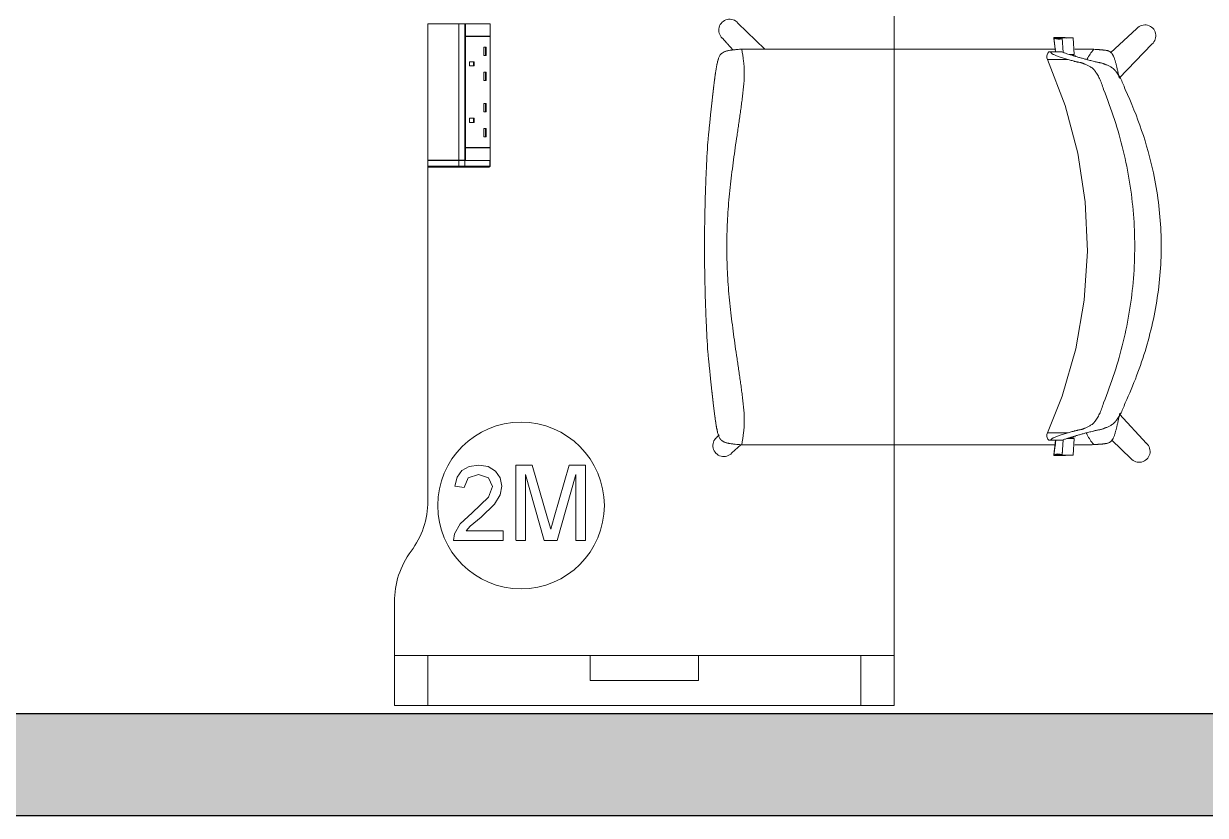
# Model space of a CAD drawing. Header units: millimetres. Extents: x 79795 to 317870, y -36033 to 97293.
# Drawn here: x 182055 to 183473, y 19405 to 20355 of the extents above; entities that cross this region are included whole.
import ezdxf

# ---------------------------------------------------------------- set-up
doc = ezdxf.new("R2010")
doc.units = ezdxf.units.MM
doc.header["$MEASUREMENT"] = 0
for name, color, linetype, lineweight in [('CSM-STL-XX-ZZ-M3-A-XXXX-00001_detached _19_04_21__rvt-1-Level 4$0$A-WALL', 7, 'CONTINUOUS', 9), ('CSM-STL-XX-ZZ-M3-A-XXXX-00001_detached _19_04_21__rvt-1-Level 4$0$A-WALL-PATT', 7, 'CONTINUOUS', 9), ('I-FURN', 8, 'CONTINUOUS', 9)]:
    doc.layers.add(name, color=color, linetype=linetype, lineweight=lineweight)

msp = doc.modelspace()

# ---------------------------------------------------------------- hatches: boundary and pattern name
at = {"layer": 'CSM-STL-XX-ZZ-M3-A-XXXX-00001_detached _19_04_21__rvt-1-Level 4$0$A-WALL-PATT'}
msp.add_hatch(color=256, dxfattribs=at).paths.add_polyline_path([(185698.8, 19405.3), (185698.8, 19527.3), (180650.8, 19527.3), (180650.8, 19405.3), (185496.1, 19405.3)], flags=0)

# ---------------------------------------------------------------- linework, layer by layer
at = {"layer": 'CSM-STL-XX-ZZ-M3-A-XXXX-00001_detached _19_04_21__rvt-1-Level 4$0$A-WALL', "lineweight": 30}
for p, q in [((185698.8, 19527.3), (180650.8, 19527.3)), ((180650.8, 19405.3), (185698.8, 19405.3))]:
    msp.add_line(p, q, dxfattribs=at)
at = {"layer": 'I-FURN'}
for p, q in [((183099.9, 19537.3), (183099.9, 20637.3)), ((183099.9, 20637.3), (183099.9, 19537.3)), ((182539.9, 20355.2), (182539.9, 20191.3)), ((182539.9, 20191.3), (182539.9, 20355.2)), ((182577.4, 20355.2), (182539.9, 20355.2)), ((182577.4, 20191.3), (182577.4, 20355.2)), ((182584.3, 20355.2), (182577.4, 20355.2)), ((182585.1, 20355.2), (182582.7, 20355.2)), ((182584.3, 20191.3), (182584.3, 20355.2)), ((182584.3, 20355.2), (182584.9, 20355.2)), ((182584.9, 20355.2), (182584.9, 20340.2)), ((182585.1, 20340.2), (182585.1, 20355.2)), ((182585.1, 20355.2), (182615, 20355.2)), ((182614.8, 20191.3), (182614.8, 20355.2)), ((182615, 20355.2), (182615, 20340.2)), ((182944.6, 20324.7), (182912.3, 20356)), ((183391.2, 20349.4), (183359.7, 20320.4)), ((182584.9, 20339.7), (182584.9, 20206.7)), ((182615, 20340.2), (182585.1, 20340.2)), ((182585.1, 20206.7), (182585.1, 20339.7)), ((182615, 20339.7), (182585.1, 20339.7)), ((182614.6, 20340.2), (182614.6, 20339.7)), ((182615, 20339.7), (182615, 20206.7)), ((182893.6, 20337.8), (182898.9, 20332)), ((182899.5, 20331.3), (182906.6, 20323.6)), ((183291.7, 20338.5), (183293.7, 20321.3)), ((183305, 20338.5), (183291.7, 20338.5)), ((183291.7, 20337.5), (183293.6, 20321.3)), ((183302.6, 20320.8), (183301.4, 20338.1)), ((183301.4, 20338.1), (183314.7, 20338.1)), ((183314.7, 20338.1), (183316.1, 20318.2)), ((182609.9, 20327.1), (182607.1, 20327.1)), ((182607.1, 20317.1), (182607.1, 20327.1)), ((182609.9, 20317.1), (182607.1, 20317.1)), ((182609.2, 20317.1), (182609.2, 20327.1)), ((182609.9, 20317.1), (182609.9, 20327.1)), ((182916.3, 20324.7), (182916.9, 20324.7)), ((183283.6, 20318), (183283.3, 20316.5)), ((183284.3, 20319.7), (183283.6, 20318)), ((183285.4, 20321.3), (183284.3, 20319.7)), ((183287.5, 20321.3), (183301.1, 20321.3)), ((183316.1, 20318.2), (183310.2, 20318.2)), ((183316.1, 20317.3), (183313.1, 20317.3)), ((183370, 20290), (183409.4, 20330.7)), ((182595.6, 20309.6), (182589.9, 20309.6)), ((182589.9, 20304.6), (182589.9, 20309.6)), ((182595.6, 20304.6), (182589.9, 20304.6)), ((182594.9, 20304.6), (182594.9, 20309.6)), ((182595.6, 20304.6), (182595.6, 20309.6)), ((183283.3, 20316.5), (183283.3, 20314.2)), ((183283.3, 20314.2), (183283.9, 20312.2)), ((183283.9, 20312.2), (183305.1, 20257)), ((182609.9, 20297.1), (182607.1, 20297.1)), ((182607.1, 20287.1), (182607.1, 20297.1)), ((182609.2, 20287.1), (182609.2, 20297.1)), ((182609.9, 20287.1), (182609.9, 20297.1)), ((182609.9, 20287.1), (182607.1, 20287.1)), ((182609.9, 20259.3), (182607.1, 20259.3)), ((182607.1, 20249.3), (182607.1, 20259.3)), ((182609.9, 20249.3), (182607.1, 20249.3)), ((182609.2, 20249.3), (182609.2, 20259.3)), ((182609.9, 20249.3), (182609.9, 20259.3)), ((183305.1, 20257), (183320.3, 20199.9)), ((182589.9, 20241.8), (182589.9, 20236.8)), ((182595.6, 20241.8), (182589.9, 20241.8)), ((182589.9, 20236.8), (182595.6, 20236.8)), ((182594.9, 20236.8), (182594.9, 20241.8)), ((182595.6, 20236.8), (182595.6, 20241.8)), ((182609.9, 20229.3), (182607.1, 20229.3)), ((182607.1, 20219.3), (182607.1, 20229.3)), ((182609.9, 20219.3), (182607.1, 20219.3)), ((182609.2, 20219.3), (182609.2, 20229.3)), ((182609.9, 20219.3), (182609.9, 20229.3)), ((182584.9, 20206.2), (182584.9, 20191.3)), ((182615, 20206.7), (182585.1, 20206.7)), ((182585.1, 20191.2), (182585.1, 20206.2)), ((182585.1, 20206.2), (182615, 20206.2)), ((182614.6, 20206.7), (182614.6, 20206.2)), ((182615, 20206.2), (182615, 20191.2)), ((182539.9, 20191.3), (182577.4, 20191.3)), ((182539.9, 20191.2), (182539.9, 20184.2)), ((182539.9, 20184.2), (182539.9, 20191.2)), ((182577.4, 20191.2), (182539.9, 20191.2)), ((182577.4, 20191.3), (182584.3, 20191.3)), ((182577.4, 20184.2), (182577.4, 20191.2)), ((182584.3, 20191.2), (182577.4, 20191.2)), ((182584.9, 20191.3), (182584.3, 20191.3)), ((182584.3, 20184.2), (182584.3, 20191.2)), ((182614.6, 20191.2), (182584.3, 20191.2)), ((182615, 20191.2), (182585.1, 20191.2)), ((182614.6, 20184.2), (182614.6, 20191.2)), ((182614.8, 20191.2), (182614.6, 20191.2)), ((182614.8, 20184.2), (182614.8, 20191.2)), ((182614.8, 20184.2), (182614.8, 20191.2)), ((182614.8, 20191.2), (182614.8, 20184.2)), ((183320.3, 20199.9), (183329.2, 20141.5)), ((182539.9, 20184.2), (182539.9, 19782.3)), ((182539.9, 19782.3), (182539.9, 20184.2)), ((182577.4, 20184.2), (182539.9, 20184.2)), ((182544.9, 20183.2), (182540.9, 20183.2)), ((182540.9, 20183.2), (182578, 20183.2)), ((182544.9, 20183.2), (182544.9, 20184.2)), ((182583.5, 20183.2), (182544.9, 20183.2)), ((182584.3, 20184.2), (182577.4, 20184.2)), ((182578, 20183.2), (182583.5, 20183.2)), ((182583.5, 20183.2), (182613.8, 20183.2)), ((182583.5, 20183.2), (182613.8, 20183.2)), ((182614.6, 20184.2), (182584.3, 20184.2)), ((182614.4, 20183.4), (182614.4, 20183.4)), ((182614.8, 20184.2), (182614.6, 20184.2)), ((183329.2, 20141.5), (183331.8, 20082.4)), ((183331.8, 20082.4), (183328, 20023.4)), ((183328, 20023.4), (183317.8, 19965.1)), ((183317.8, 19965.1), (183301.4, 19908.3)), ((183301.4, 19908.3), (183283.9, 19864.4)), ((183402.7, 19851.7), (183370.5, 19886.8)), ((183283.3, 19862.3), (183283.9, 19864.4)), ((182889.7, 19861.8), (182886.8, 19858.9)), ((182905, 19840.2), (182915.8, 19850)), ((182916.9, 19850), (182916.3, 19850)), ((183283.3, 19860), (183283.3, 19862.3)), ((183283.6, 19858.6), (183283.3, 19860)), ((183284.3, 19856.8), (183283.6, 19858.6)), ((183285.4, 19855.3), (183284.3, 19856.8)), ((183287.5, 19855.3), (183301.1, 19855.3)), ((183293.7, 19855.3), (183291.7, 19838.1)), ((183293.9, 19855.3), (183291.7, 19837.2)), ((183301.4, 19838.4), (183302.6, 19855.8)), ((183301.4, 19837.5), (183302.7, 19855.8)), ((183307.3, 19857.4), (183316.1, 19857.4)), ((183310.2, 19858.3), (183316.1, 19858.3)), ((183316.1, 19857.4), (183314.7, 19837.5)), ((183361.2, 19855.6), (183384, 19833.5)), ((183291.7, 19837.2), (183305, 19837.2)), ((183314.7, 19837.5), (183301.4, 19837.5)), ((182589.8, 19824.1), (182581, 19819.2)), ((182601.2, 19825.7), (182589.8, 19824.1)), ((182612.6, 19823.9), (182601.2, 19825.7)), ((182621.4, 19818.4), (182612.6, 19823.9)), ((182665.2, 19825.7), (182645.8, 19825.7)), ((182645.8, 19825.7), (182645.8, 19736)), ((182683.7, 19762), (182665.2, 19825.7)), ((182709.7, 19825.7), (182691.5, 19763.1)), ((182729.1, 19825.7), (182709.7, 19825.7)), ((182729.1, 19735.3), (182729.1, 19825.7)), ((182575.1, 19811.2), (182572.3, 19800.3)), ((182581, 19819.2), (182575.1, 19811.2)), ((182583.6, 19798.8), (182588.4, 19810.3)), ((182588.4, 19810.3), (182600.9, 19814.4)), ((182600.9, 19814.4), (182612.9, 19810.2)), ((182612.9, 19810.2), (182617.5, 19799.8)), ((182627, 19810.3), (182621.4, 19818.4)), ((182628.8, 19800.5), (182627, 19810.3)), ((182657.1, 19735.3), (182657.1, 19814.4)), ((182657.1, 19814.4), (182679.8, 19735.3)), ((182695.1, 19735.3), (182717.8, 19814.4)), ((182717.8, 19814.4), (182717.8, 19735.3)), ((182572.3, 19800.3), (182583.6, 19798.8)), ((182617.5, 19799.8), (182612.7, 19787)), ((182626.8, 19789.8), (182628.8, 19800.5)), ((182612.7, 19787), (182593.1, 19768.2)), ((182604, 19763.2), (182620.2, 19778.7)), ((182620.2, 19778.7), (182626.8, 19789.8)), ((182593.1, 19768.2), (182579, 19755.1)), ((182579, 19755.1), (182572.1, 19743.1)), ((182585.9, 19746.6), (182591, 19752.3)), ((182591, 19752.3), (182604, 19763.2)), ((182687.5, 19748.7), (182683.7, 19762)), ((182691.5, 19763.1), (182687.5, 19748.7)), ((182572.1, 19743.1), (182570.9, 19735.3)), ((182570.9, 19735.3), (182630.3, 19735.3)), ((182630.3, 19746.6), (182585.9, 19746.6)), ((182630.3, 19735.3), (182630.3, 19746.6)), ((182645.8, 19735.3), (182657.1, 19735.3)), ((182679.8, 19735.3), (182695.1, 19735.3)), ((182717.8, 19735.3), (182729.1, 19735.3)), ((182499.9, 19661.2), (182499.9, 19537.3)), ((182499.9, 19537.3), (182499.9, 19661.2)), ((182539.9, 19597.3), (182499.9, 19597.3)), ((182499.9, 19597.3), (182734.9, 19597.3)), ((182499.9, 19537.3), (182499.9, 19597.3)), ((182499.9, 19537.3), (182499.9, 19597.3)), ((183059.9, 19597.3), (182539.9, 19597.3)), ((182539.9, 19537.3), (182539.9, 19597.3)), ((182539.9, 19537.3), (182539.9, 19597.3)), ((182734.9, 19597.3), (182864.9, 19597.3)), ((182734.9, 19567.3), (182734.9, 19597.3)), ((182734.9, 19567.3), (182734.9, 19597.3)), ((182864.9, 19597.3), (183099.9, 19597.3)), ((182864.9, 19567.3), (182864.9, 19597.3)), ((182864.9, 19597.3), (182864.9, 19567.3)), ((183099.9, 19597.3), (183059.9, 19597.3)), ((183059.9, 19537.3), (183059.9, 19597.3)), ((183059.9, 19537.3), (183059.9, 19597.3)), ((183099.9, 19537.3), (183099.9, 19597.3)), ((183099.9, 19597.3), (183099.9, 19537.3)), ((182864.9, 19567.3), (182734.9, 19567.3)), ((182734.9, 19567.3), (182864.9, 19567.3)), ((183099.9, 19537.3), (182499.9, 19537.3)), ((182499.9, 19537.3), (182539.9, 19537.3)), ((182499.9, 19537.3), (183099.9, 19537.3)), ((183099.9, 19537.3), (182499.9, 19537.3)), ((182539.9, 19537.3), (183059.9, 19537.3)), ((183059.9, 19537.3), (183099.9, 19537.3))]:
    msp.add_line(p, q, dxfattribs=at)
at = {"layer": 'I-FURN', "flags": 128}
for points in [[(182540.9, 20183.2), (182540.9, 20183.2), (182540.8, 20183.2), (182540.8, 20183.2), (182540.8, 20183.2), (182540.7, 20183.2), (182540.7, 20183.2), (182540.6, 20183.2), (182540.6, 20183.2), (182540.6, 20183.2), (182540.5, 20183.3), (182540.5, 20183.3), (182540.5, 20183.3), (182540.4, 20183.3), (182540.4, 20183.3), (182540.4, 20183.4), (182540.3, 20183.4), (182540.3, 20183.4), (182540.3, 20183.4), (182540.2, 20183.5), (182540.2, 20183.5), (182540.2, 20183.5), (182540.1, 20183.5), (182540.1, 20183.6), (182540.1, 20183.6), (182540.1, 20183.6), (182540.1, 20183.7), (182540, 20183.7), (182540, 20183.7), (182540, 20183.8), (182540, 20183.8), (182540, 20183.9), (182540, 20183.9), (182540, 20183.9), (182539.9, 20184), (182539.9, 20184), (182539.9, 20184), (182539.9, 20184.1), (182539.9, 20184.1), (182539.9, 20184.2), (182539.9, 20184.2)], [(182544.9, 20183.2), (182544.8, 20183.2), (182544.6, 20183.2), (182544.4, 20183.2), (182544.3, 20183.2), (182544.1, 20183.2), (182544, 20183.2), (182543.8, 20183.2), (182543.7, 20183.2), (182543.5, 20183.2), (182543.4, 20183.2), (182543.2, 20183.2), (182543.1, 20183.2), (182542.9, 20183.2), (182542.8, 20183.2), (182542.7, 20183.2), (182542.5, 20183.2), (182542.4, 20183.2), (182542.3, 20183.2), (182542.2, 20183.2), (182542.1, 20183.2), (182541.9, 20183.2), (182541.8, 20183.2), (182541.7, 20183.2), (182541.6, 20183.2), (182541.6, 20183.2), (182541.5, 20183.2), (182541.4, 20183.2), (182541.3, 20183.2), (182541.3, 20183.2), (182541.2, 20183.2), (182541.1, 20183.2), (182541.1, 20183.2), (182541, 20183.2), (182541, 20183.2), (182541, 20183.2), (182541, 20183.2), (182540.9, 20183.2), (182540.9, 20183.2), (182540.9, 20183.2)], [(182540.9, 20183.2), (182540.9, 20183.2), (182540.9, 20183.2)], [(182540.9, 20183.2), (182541.2, 20183.2), (182541.6, 20183.2), (182542.2, 20183.2), (182542.9, 20183.2), (182543.7, 20183.2), (182544.6, 20183.2), (182545.7, 20183.2), (182546.9, 20183.2), (182548.2, 20183.2), (182549.7, 20183.2), (182551.3, 20183.2), (182553, 20183.2), (182554.8, 20183.2), (182556.7, 20183.2), (182558.8, 20183.2), (182560.9, 20183.2), (182563.2, 20183.2), (182565.5, 20183.2), (182568, 20183.2), (182570.5, 20183.2), (182573.2, 20183.2), (182575.9, 20183.2), (182578, 20183.2)], [(182578, 20183.2), (182578.1, 20183.2), (182578.2, 20183.2), (182578.4, 20183.2), (182578.5, 20183.2), (182578.7, 20183.2), (182578.8, 20183.2), (182579, 20183.2), (182579.1, 20183.2), (182579.3, 20183.2), (182579.4, 20183.2), (182579.6, 20183.2), (182579.7, 20183.2), (182579.9, 20183.2), (182580.1, 20183.2), (182580.2, 20183.2), (182580.4, 20183.2), (182580.5, 20183.2), (182580.7, 20183.2), (182580.8, 20183.2), (182581, 20183.2), (182581.2, 20183.2), (182581.3, 20183.2), (182581.5, 20183.2), (182581.6, 20183.2), (182581.8, 20183.2), (182581.9, 20183.2), (182582.1, 20183.2), (182582.2, 20183.2), (182582.3, 20183.2), (182582.5, 20183.2), (182582.6, 20183.2), (182582.7, 20183.2), (182582.8, 20183.2), (182583, 20183.2), (182583.1, 20183.2), (182583.2, 20183.2), (182583.3, 20183.2), (182583.4, 20183.2), (182583.5, 20183.2)], [(182614.8, 20184.2), (182614.8, 20184.1), (182614.8, 20184.1), (182614.8, 20184.1), (182614.8, 20184), (182614.7, 20184), (182614.7, 20183.9), (182614.7, 20183.9), (182614.7, 20183.9), (182614.7, 20183.8), (182614.7, 20183.8), (182614.7, 20183.8), (182614.7, 20183.7), (182614.6, 20183.7)]]:
    msp.add_lwpolyline(points, dxfattribs=at)
at = {"layer": 'I-FURN'}
for centre, radius, start, end in [((182902.3, 20347.5), 13.1, 40.3941, 228.0104), ((183400.9, 20340.7), 13.1, 310.4176, 138.0338), ((182651.9, 19777.1), 100, 0, 180), ((182895.3, 19848.9), 13.1, 130.3707, 317.9869), ((183394, 19842), 13.1, 220.3941, 48.0104), ((182439.9, 19782.3), 100, 323.1301, 0), ((182439.9, 19782.3), 100, 323.1301, 0), ((182651.9, 19777.1), 100, 180.0251, 0), ((182600, 19662.3), 100, 143.1301, 180.6256), ((182600, 19662.3), 100, 143.1301, 180.6256)]:
    msp.add_arc(centre, radius, start, end, dxfattribs=at)
for centre, major_axis, ratio, start_param, end_param in [((183297.1, 20354.9), (0, -17.4), 0.978487, 5.960696, 6.540192), ((183297.1, 20354), (0, -17.4), 0.978487, 5.960696, 6.540192), ((183310.4, 20354.9), (0, -17.4), 0.978487, 5.960696, 6.044337), ((182540.9, 20184.2), (0, 1), 0.998113, 1.570796, 3.141593), ((182578, 20184.2), (0, 1), 0.56467, 1.570796, 3.141593), ((182583.5, 20184.2), (0, 1), 0.819152, 3.141593, 4.712389), ((182613.8, 20184.2), (0, -1), 0.819152, 0, 1.570796), ((183297.1, 19821.6), (0, -17.4), 0.978487, 2.884586, 3.464082), ((183297.1, 19820.7), (0, -17.4), 0.978487, 2.884586, 3.464082), ((183310.4, 19820.7), (0, -17.4), 0.978487, 3.380441, 3.464082)]:
    msp.add_ellipse(centre, major_axis=major_axis, ratio=ratio, start_param=start_param, end_param=end_param, dxfattribs=at)
for points, knots in [([(182876.2, 20213.6), (182876.5, 20216.8), (182877, 20221.5), (182877.6, 20227.6), (182878, 20232.1), (182878.5, 20236.4), (182878.9, 20240.5), (182879.3, 20244.7), (182879.8, 20249.2), (182880.3, 20253.9), (182880.8, 20258.8), (182881.4, 20263.6), (182881.9, 20268.3), (182882.4, 20272.7), (182882.8, 20276.8), (182883.3, 20280.3), (182883.6, 20283.2), (182883.9, 20285.5), (182884.2, 20287.7), (182884.5, 20290.4), (182885, 20293.7), (182885.5, 20297.2), (182885.9, 20299.9), (182886.2, 20301.4), (182886.4, 20302.6), (182886.6, 20303.8), (182886.9, 20305.5), (182887.3, 20307.5), (182887.9, 20309.9), (182888.7, 20312.7), (182889.5, 20315.1), (182890.4, 20316.7), (182890.9, 20317.6), (182891.3, 20318.1), (182891.8, 20318.6), (182892.4, 20319.2), (182893.6, 20320.2), (182895.3, 20321.2), (182897.3, 20322), (182898.9, 20322.5), (182900.8, 20322.9), (182903.4, 20323.4), (182906.9, 20323.8), (182911, 20324.3), (182914.4, 20324.5), (182915.8, 20324.6), (182916.3, 20324.7)], [0, 0, 0, 0, 0.0625, 0.09375, 0.125, 0.15625, 0.1875, 0.21875, 0.25, 0.28125, 0.3125, 0.34375, 0.375, 0.40625, 0.4375, 0.46875, 0.484375, 0.5, 0.515625, 0.53125, 0.5625, 0.59375, 0.609375, 0.617188, 0.625, 0.632812, 0.640625, 0.65625, 0.671875, 0.6875, 0.71875, 0.734375, 0.742188, 0.75, 0.757812, 0.765625, 0.78125, 0.8125, 0.828125, 0.84375, 0.859375, 0.875, 0.90625, 0.9375, 0.96875, 1, 1, 1, 1]), ([(182900.3, 20322.8), (182899.8, 20322.7), (182898.6, 20322.4), (182897, 20321.9), (182895.7, 20321.3), (182894.9, 20320.9), (182894.8, 20320.8)], [0.11388456, 0.11388456, 0.11388456, 0.11388456, 0.125, 0.14285714, 0.16071429, 0.16623382, 0.16623382, 0.16623382, 0.16623382]), ([(182898.9, 20087.3), (182898.9, 20097.4), (182899.3, 20112.4), (182900.5, 20132.5), (182901.8, 20147.5), (182903.3, 20162.5), (182905.1, 20177.4), (182907, 20191.8), (182909, 20206.3), (182910.8, 20218.6), (182912.3, 20228.5), (182913.4, 20236), (182914.4, 20243.3), (182915.5, 20250.7), (182916.3, 20256.8), (182917, 20261.8), (182917.4, 20265.5), (182917.8, 20269.2), (182918.4, 20274.1), (182919.2, 20280.4), (182919.7, 20286.6), (182919.9, 20291.5), (182920, 20295.2), (182919.9, 20298.9), (182919.7, 20303.9), (182919, 20312.5), (182917.8, 20319.8), (182916.9, 20324.7)], [0, 0, 0, 0, 0.125, 0.1875, 0.25, 0.3125, 0.375, 0.4375, 0.5, 0.5625, 0.59375, 0.625, 0.65625, 0.6875, 0.71875, 0.734375, 0.75, 0.765625, 0.78125, 0.8125, 0.84375, 0.859375, 0.875, 0.890625, 0.90625, 0.9375, 1, 1, 1, 1]), ([(182916.9, 20324.7), (182927.1, 20324.7), (182942, 20324.7), (182961.7, 20324.7), (182976.5, 20324.7), (182991.2, 20324.7), (183005.8, 20324.7), (183018.1, 20324.7), (183028.1, 20324.7), (183035.7, 20324.7), (183043.3, 20324.7), (183053.4, 20324.7), (183065.9, 20324.7), (183078.3, 20324.7), (183088.4, 20324.7), (183094.8, 20324.7), (183098.7, 20324.7), (183100, 20324.7)], [-1, -1, -1, -1, -0.9285714, -0.8928571, -0.8571429, -0.8214286, -0.7857143, -0.75, -0.7321429, -0.7142857, -0.6964286, -0.6785714, -0.6428571, -0.6071429, -0.5892857, -0.5714286, -0.5621337, -0.5621337, -0.5621337, -0.5621337]), ([(183100, 20324.7), (183101.2, 20324.7), (183105, 20324.7), (183113.7, 20324.7), (183126.2, 20324.7), (183141.2, 20324.7), (183156.4, 20324.7), (183171.5, 20324.7), (183186.4, 20324.7), (183198.8, 20324.7), (183208.9, 20324.7), (183216.5, 20324.7), (183224.1, 20324.7), (183234, 20324.7), (183246.2, 20324.7), (183258.6, 20324.7), (183268.7, 20324.7), (183276.4, 20324.7), (183284.2, 20324.7), (183290.1, 20324.7), (183293.3, 20324.7), (183294, 20324.7)], [-0.5621337, -0.5621337, -0.5621337, -0.5621337, -0.5535714, -0.5357143, -0.5, -0.4642857, -0.4285714, -0.3928571, -0.3571429, -0.3214286, -0.3035714, -0.2857143, -0.2678571, -0.25, -0.2142857, -0.1785714, -0.1607143, -0.1428571, -0.125, -0.1071429, -0.1022726, -0.1022726, -0.1022726, -0.1022726]), ([(183287.5, 20321.3), (183286.9, 20321.3), (183286.1, 20321.3), (183285.5, 20321.3), (183285.4, 20321.3), (183286, 20321.3), (183286.8, 20321.3), (183287.1, 20321.3)], [0, 0, 0, 0, 0.125, 0.25, 0.375, 0.5, 0.5828112, 0.5828112, 0.5828112, 0.5828112]), ([(183308.3, 20318.8), (183310.2, 20318.2), (183313.4, 20317.1), (183318.4, 20315.7), (183322.5, 20314.5), (183326.7, 20313.4), (183331.2, 20312.2), (183335.3, 20311.1), (183338.6, 20310.2), (183340.8, 20309.7), (183342.5, 20309.3), (183344.2, 20309), (183345.9, 20308.7), (183347.6, 20308.3), (183349, 20308), (183350.1, 20307.6), (183351, 20307.3), (183351.5, 20307.1), (183351.8, 20307), (183352.2, 20306.8), (183352.7, 20306.6), (183353.6, 20306.2), (183355, 20305.7), (183356.6, 20305.1), (183358.3, 20304.3), (183360, 20303.4), (183361.8, 20302.2), (183363.2, 20301.1), (183364.2, 20300.1), (183364.7, 20299.5), (183365.1, 20299.1), (183365.5, 20298.6), (183366.1, 20297.9), (183367, 20296.7), (183368.4, 20294.9), (183370, 20292.4), (183372, 20288.8), (183374.5, 20283.7), (183376.3, 20278.9), (183377.2, 20276.4)], [0, 0, 0, 0, 0.142857, 0.214286, 0.285714, 0.357143, 0.428571, 0.5, 0.535714, 0.571429, 0.589286, 0.607143, 0.642857, 0.660714, 0.678571, 0.696429, 0.705357, 0.709821, 0.714286, 0.71875, 0.723214, 0.732143, 0.75, 0.767857, 0.785714, 0.803571, 0.821429, 0.839286, 0.848214, 0.852679, 0.857143, 0.861607, 0.866071, 0.875, 0.892857, 0.910714, 0.928571, 0.964286, 1, 1, 1, 1]), ([(183339.5, 20324.5), (183337.9, 20322.6), (183335, 20318.8), (183332.5, 20314.5), (183331.3, 20312.2), (183331.1, 20311.8)], [0, 0, 0, 0, 0.02777778, 0.05555556, 0.06066679, 0.06066679, 0.06066679, 0.06066679]), ([(183339.5, 20324.5), (183340.5, 20324.4), (183342.2, 20324.3), (183344.1, 20324.2), (183345.2, 20324.1), (183346.1, 20324.1), (183346.9, 20324), (183347.9, 20323.9), (183349.1, 20323.8), (183350.3, 20323.7), (183351.2, 20323.6), (183351.7, 20323.6), (183352.1, 20323.5), (183352.5, 20323.5), (183353, 20323.4), (183353.9, 20323.3), (183355.1, 20323.1), (183356.5, 20322.7), (183357.7, 20322.3), (183358.9, 20321.7), (183360.1, 20320.8), (183361, 20319.8), (183361.6, 20318.9), (183362.1, 20318.2), (183362.5, 20317.6), (183363, 20316.6), (183363.6, 20315.3), (183364.2, 20313.6), (183364.8, 20311.8), (183365.3, 20310.1), (183365.8, 20308.5), (183366.2, 20306.9), (183366.7, 20305.2), (183367.1, 20303.4), (183367.7, 20300.9), (183368.7, 20296.5), (183369.6, 20292.8), (183370, 20290.4)], [0, 0, 0, 0, 0.0625, 0.09375, 0.109375, 0.125, 0.140625, 0.15625, 0.1875, 0.21875, 0.234375, 0.242188, 0.25, 0.257812, 0.265625, 0.28125, 0.3125, 0.34375, 0.375, 0.40625, 0.4375, 0.46875, 0.484375, 0.5, 0.515625, 0.53125, 0.5625, 0.59375, 0.625, 0.65625, 0.6875, 0.71875, 0.75, 0.78125, 0.8125, 0.875, 1, 1, 1, 1]), ([(182888.8, 20312.8), (182888.7, 20312.7), (182888.5, 20311.9), (182888.1, 20310.5), (182887.6, 20308.7), (182887.2, 20306.9), (182886.9, 20305.6), (182886.8, 20305)], [0.2634642, 0.2634642, 0.2634642, 0.2634642, 0.26785714, 0.28571429, 0.30357143, 0.32142857, 0.33764593, 0.33764593, 0.33764593, 0.33764593]), ([(183284.5, 20312.2), (183284.8, 20312.2), (183285.4, 20312.2), (183287.4, 20312.2), (183291.3, 20312.2), (183298.5, 20312.2), (183305.1, 20312.2), (183308.8, 20312.2)], [0.4444444, 0.4444444, 0.4444444, 0.4444444, 0.5138889, 0.5833333, 0.7222222, 0.8611111, 1, 1, 1, 1]), ([(183351.2, 20276.4), (183350.5, 20278.9), (183349, 20283.6), (183346.8, 20288.6), (183345, 20292.2), (183343.6, 20294.7), (183342.4, 20296.5), (183341.5, 20297.7), (183341, 20298.4), (183340.6, 20298.9), (183340.3, 20299.4), (183339.7, 20299.9), (183338.8, 20300.9), (183337.4, 20302.1), (183335.7, 20303.3), (183334, 20304.3), (183332.3, 20305.1), (183330.7, 20305.8), (183329.4, 20306.4), (183328.5, 20306.7), (183328, 20307), (183327.7, 20307.1), (183327.3, 20307.3), (183326.9, 20307.5), (183326.1, 20307.8), (183325.1, 20308.1), (183323.9, 20308.5), (183322.4, 20308.8), (183321, 20309), (183319.5, 20309.3), (183318.3, 20309.5), (183317.1, 20309.9), (183315.5, 20310.3), (183312.7, 20311.1), (183310.4, 20311.7), (183308.8, 20312.2)], [0, 0, 0, 0, 0.0625, 0.125, 0.15625, 0.1875, 0.21875, 0.234375, 0.242188, 0.25, 0.257812, 0.265625, 0.28125, 0.3125, 0.34375, 0.375, 0.40625, 0.4375, 0.46875, 0.484375, 0.492188, 0.5, 0.507812, 0.515625, 0.53125, 0.5625, 0.59375, 0.625, 0.6875, 0.71875, 0.75, 0.78125, 0.8125, 0.875, 1, 1, 1, 1]), ([(182885.4, 20296.7), (182885.4, 20296.5), (182885.3, 20295.5), (182885, 20293.8), (182884.7, 20291.4), (182884.4, 20289.5), (182884.3, 20288.3), (182884.2, 20287.9)], [0.40654079, 0.40654079, 0.40654079, 0.40654079, 0.41071429, 0.42857143, 0.44642857, 0.46428571, 0.47431632, 0.47431632, 0.47431632, 0.47431632]), ([(182883.2, 20279.6), (182883.1, 20279.3), (182883, 20278.2), (182882.7, 20275.6), (182882.3, 20272), (182881.8, 20267.8), (182881.4, 20263.8), (182881.1, 20261), (182880.9, 20259.6)], [0.5447675, 0.5447675, 0.5447675, 0.5447675, 0.5535714, 0.5714286, 0.6071429, 0.6428571, 0.6785714, 0.7142857, 0.7142857, 0.7142857, 0.7142857]), ([(183351.2, 19900.1), (183356, 19912.1), (183364.8, 19936.2), (183378.9, 19985.8), (183389.2, 20049.5), (183389.2, 20127), (183378.9, 20190.7), (183364.8, 20240.3), (183356, 20264.5), (183351.2, 20276.4)], [-1, -1, -1, -1, -0.9, -0.8, -0.6, -0.4, -0.2, -0.1, 0, 0, 0, 0]), ([(183377.2, 20276.4), (183384.7, 20260.3), (183397.9, 20227.5), (183413.7, 20170.6), (183422.2, 20106.1), (183419, 20035.1), (183406.5, 19977.3), (183391.4, 19932.6), (183382.2, 19910.9), (183377.2, 19900.1)], [-1, -1, -1, -1, -0.863636, -0.727273, -0.545455, -0.363636, -0.181818, -0.090909, 0, 0, 0, 0]), ([(182876.2, 19961), (182875.4, 19973), (182874.4, 19991), (182873.6, 20012), (182873.2, 20024), (182872.9, 20033.1), (182872.7, 20042.1), (182872.5, 20051.1), (182872.4, 20060.1), (182872.2, 20069.2), (182872.2, 20078.2), (182872.2, 20087.3), (182872.2, 20096.4), (182872.2, 20105.5), (182872.4, 20114.5), (182872.5, 20123.5), (182872.7, 20132.6), (182872.9, 20141.6), (182873.2, 20150.6), (182873.6, 20162.6), (182874.4, 20183.6), (182875.4, 20201.6), (182876.2, 20213.6)], [0, 0, 0, 0, 0.142857, 0.214286, 0.25, 0.285714, 0.321429, 0.357143, 0.392857, 0.428571, 0.464286, 0.5, 0.535714, 0.571429, 0.607143, 0.642857, 0.678571, 0.714286, 0.75, 0.785714, 0.857143, 1, 1, 1, 1]), ([(182873.3, 20155.9), (182873.3, 20154.1), (182873.2, 20151.3), (182873.1, 20148.5), (182873.1, 20147.5)], [0.45739181, 0.45739181, 0.45739181, 0.45739181, 0.5, 0.52352779, 0.52352779, 0.52352779, 0.52352779]), ([(182916.9, 19850), (182917.8, 19854.9), (182919, 19862.2), (182919.7, 19870.8), (182919.9, 19875.7), (182920, 19879.4), (182919.9, 19883.1), (182919.7, 19888.1), (182919.2, 19894.3), (182918.4, 19900.5), (182917.8, 19905.5), (182917.4, 19909.2), (182917, 19912.9), (182916.3, 19917.8), (182915.5, 19924), (182914.4, 19931.3), (182913.4, 19938.7), (182912.3, 19946.1), (182910.8, 19956), (182909, 19968.4), (182907, 19982.8), (182905.1, 19997.3), (182903.3, 20012.2), (182901.8, 20027.2), (182900.5, 20042.2), (182899.3, 20062.2), (182898.9, 20077.3), (182898.9, 20087.3)], [0, 0, 0, 0, 0.0625, 0.09375, 0.109375, 0.125, 0.140625, 0.15625, 0.1875, 0.21875, 0.234375, 0.25, 0.265625, 0.28125, 0.3125, 0.34375, 0.375, 0.40625, 0.4375, 0.5, 0.5625, 0.625, 0.6875, 0.75, 0.8125, 0.875, 1, 1, 1, 1]), ([(182873.1, 20027.1), (182873.1, 20026.1), (182873.2, 20023.3), (182873.3, 20020.6), (182873.4, 20018.8)], [0.47647303, 0.47647303, 0.47647303, 0.47647303, 0.5, 0.54260339, 0.54260339, 0.54260339, 0.54260339]), ([(182916.3, 19850), (182915.8, 19850), (182914.5, 19850.1), (182911.2, 19850.4), (182907.1, 19850.8), (182903.6, 19851.2), (182901, 19851.7), (182899.1, 19852.1), (182897.4, 19852.6), (182895.9, 19853.2), (182894.6, 19853.9), (182893.4, 19854.6), (182892.5, 19855.4), (182891.8, 19856), (182891.3, 19856.6), (182890.6, 19857.6), (182889.6, 19859.4), (182888.7, 19861.8), (182887.9, 19864.6), (182887.4, 19866.9), (182887, 19869), (182886.6, 19870.6), (182886.4, 19871.8), (182886.2, 19872.9), (182886, 19874.4), (182885.6, 19877), (182885.1, 19880.3), (182884.6, 19883.5), (182884.3, 19886.1), (182884, 19888.2), (182883.7, 19890.5), (182883.4, 19893.3), (182883, 19896.8), (182882.5, 19901), (182882, 19905.4), (182881.4, 19910.4), (182880.9, 19915.5), (182880.3, 19920.7), (182879.8, 19925.7), (182879.3, 19930.3), (182878.9, 19934.4), (182878.5, 19938.4), (182878, 19942.6), (182877.6, 19947.2), (182876.9, 19953.2), (182876.5, 19957.9), (182876.2, 19961)], [0, 0, 0, 0, 0.03125, 0.0625, 0.09375, 0.125, 0.140625, 0.15625, 0.171875, 0.1875, 0.203125, 0.21875, 0.234375, 0.242188, 0.25, 0.265625, 0.28125, 0.3125, 0.328125, 0.34375, 0.359375, 0.367188, 0.375, 0.382812, 0.390625, 0.40625, 0.4375, 0.46875, 0.484375, 0.5, 0.515625, 0.53125, 0.5625, 0.59375, 0.625, 0.65625, 0.6875, 0.71875, 0.75, 0.78125, 0.8125, 0.84375, 0.875, 0.90625, 0.9375, 1, 1, 1, 1]), ([(182881.2, 19912.9), (182881.3, 19911.5), (182881.6, 19908.7), (182882, 19904.9), (182882.4, 19901.6), (182882.7, 19898.9), (182883, 19896.8), (182883.2, 19895), (182883.3, 19893.9), (182883.4, 19893.6)], [0.2857143, 0.2857143, 0.2857143, 0.2857143, 0.3214286, 0.3571429, 0.3928571, 0.4107143, 0.4285714, 0.4464286, 0.4561916, 0.4561916, 0.4561916, 0.4561916]), ([(183377.2, 19900.1), (183376.3, 19897.6), (183374.5, 19892.9), (183372, 19887.8), (183370, 19884.2), (183368.4, 19881.7), (183367, 19879.8), (183366.1, 19878.6), (183365.5, 19878), (183365.1, 19877.5), (183364.7, 19877), (183364.2, 19876.4), (183363.2, 19875.5), (183361.8, 19874.3), (183360, 19873.2), (183358.3, 19872.3), (183356.6, 19871.5), (183355, 19870.8), (183353.6, 19870.3), (183352.7, 19870), (183352.2, 19869.8), (183351.8, 19869.6), (183351.5, 19869.4), (183351, 19869.2), (183350.1, 19868.9), (183349, 19868.5), (183347.6, 19868.2), (183345.9, 19867.9), (183344.2, 19867.6), (183342.5, 19867.3), (183341.2, 19867), (183339.9, 19866.6), (183338.2, 19866.2), (183335.3, 19865.4), (183331.2, 19864.4), (183326.7, 19863.2), (183322.5, 19862), (183318.4, 19860.9), (183314.6, 19859.8), (183311.2, 19858.7), (183309.2, 19858.1), (183308.3, 19857.7)], [0, 0, 0, 0, 0.035714, 0.071429, 0.089286, 0.107143, 0.125, 0.133929, 0.138393, 0.142857, 0.147321, 0.151786, 0.160714, 0.178571, 0.196429, 0.214286, 0.232143, 0.25, 0.267857, 0.276786, 0.28125, 0.285714, 0.290179, 0.294643, 0.303571, 0.321429, 0.339286, 0.357143, 0.392857, 0.410714, 0.428571, 0.446429, 0.464286, 0.5, 0.571429, 0.642857, 0.714286, 0.785714, 0.857143, 0.928571, 1, 1, 1, 1]), ([(183308.8, 19864.4), (183310.4, 19864.8), (183312.7, 19865.5), (183315.5, 19866.3), (183317.1, 19866.7), (183318.3, 19867), (183319.5, 19867.3), (183321, 19867.6), (183322.4, 19867.8), (183323.9, 19868.1), (183325.1, 19868.4), (183326.1, 19868.8), (183326.9, 19869.1), (183327.3, 19869.3), (183327.7, 19869.4), (183328, 19869.6), (183328.5, 19869.8), (183329.4, 19870.2), (183330.7, 19870.7), (183332.3, 19871.5), (183334, 19872.3), (183335.7, 19873.3), (183337.4, 19874.4), (183338.8, 19875.6), (183339.7, 19876.6), (183340.3, 19877.2), (183340.6, 19877.7), (183341, 19878.2), (183341.5, 19878.8), (183342.4, 19880), (183343.6, 19881.9), (183345, 19884.4), (183346.8, 19887.9), (183349, 19893), (183350.5, 19897.7), (183351.2, 19900.1)], [0, 0, 0, 0, 0.125, 0.1875, 0.21875, 0.25, 0.28125, 0.3125, 0.375, 0.40625, 0.4375, 0.46875, 0.484375, 0.492188, 0.5, 0.507812, 0.515625, 0.53125, 0.5625, 0.59375, 0.625, 0.65625, 0.6875, 0.71875, 0.734375, 0.742188, 0.75, 0.757812, 0.765625, 0.78125, 0.8125, 0.84375, 0.875, 0.9375, 1, 1, 1, 1]), ([(182884.3, 19885.9), (182884.4, 19885.5), (182884.5, 19884.3), (182884.8, 19882.4), (182885.1, 19880.1), (182885.3, 19878.4), (182885.5, 19877.6), (182885.5, 19877.5)], [0.52489931, 0.52489931, 0.52489931, 0.52489931, 0.53571429, 0.55357143, 0.57142857, 0.58928571, 0.5919133, 0.5919133, 0.5919133, 0.5919133]), ([(183370, 19884.2), (183369.6, 19881.9), (183368.7, 19878.1), (183367.7, 19873.7), (183367.1, 19871.2), (183366.7, 19869.4), (183366.2, 19867.7), (183365.8, 19866.2), (183365.3, 19864.6), (183364.8, 19862.9), (183364.2, 19861.1), (183363.6, 19859.4), (183363, 19858.1), (183362.5, 19857.1), (183362.1, 19856.4), (183361.6, 19855.7), (183361, 19854.9), (183360.1, 19853.9), (183358.9, 19853), (183357.7, 19852.4), (183356.5, 19851.9), (183355.1, 19851.6), (183353.9, 19851.4), (183353, 19851.3), (183352.5, 19851.2), (183352.1, 19851.1), (183351.7, 19851.1), (183351.2, 19851), (183350.3, 19850.9), (183349.1, 19850.8), (183347.9, 19850.7), (183346.9, 19850.7), (183346.1, 19850.6), (183345.2, 19850.5), (183344.1, 19850.5), (183342.2, 19850.4), (183340.5, 19850.3), (183339.5, 19850.2)], [0, 0, 0, 0, 0.125, 0.1875, 0.21875, 0.25, 0.28125, 0.3125, 0.34375, 0.375, 0.40625, 0.4375, 0.46875, 0.484375, 0.5, 0.515625, 0.53125, 0.5625, 0.59375, 0.625, 0.65625, 0.6875, 0.71875, 0.734375, 0.742188, 0.75, 0.757812, 0.765625, 0.78125, 0.8125, 0.84375, 0.859375, 0.875, 0.890625, 0.90625, 0.9375, 1, 1, 1, 1]), ([(182886.9, 19869.4), (182887, 19868.7), (182887.3, 19867.4), (182887.7, 19865.5), (182888.2, 19863.7), (182888.6, 19862.4), (182888.8, 19861.8), (182888.8, 19861.8)], [0.66001447, 0.66001447, 0.66001447, 0.66001447, 0.67857143, 0.69642857, 0.71428571, 0.73214286, 0.73259197, 0.73259197, 0.73259197, 0.73259197]), ([(183308.8, 19864.4), (183305.8, 19864.4), (183300.4, 19864.4), (183294, 19864.4), (183289.3, 19864.4), (183286.6, 19864.4), (183285.2, 19864.4), (183284.7, 19864.4), (183284.5, 19864.4)], [0, 0, 0, 0, 0.1111111, 0.2222222, 0.3333333, 0.4444444, 0.5, 0.5555556, 0.5555556, 0.5555556, 0.5555556]), ([(183330.5, 19864.2), (183330.9, 19863.4), (183332.2, 19860.6), (183335, 19855.9), (183337.9, 19852.1), (183339.5, 19850.2)], [0.93303317, 0.93303317, 0.93303317, 0.93303317, 0.94444444, 0.97222222, 1, 1, 1, 1]), ([(182896.1, 19853.2), (182896.3, 19853.1), (182897.1, 19852.8), (182898.6, 19852.3), (182900.4, 19851.8), (182901.6, 19851.6), (182901.9, 19851.6)], [0.83602658, 0.83602658, 0.83602658, 0.83602658, 0.83928571, 0.85714286, 0.875, 0.88324401, 0.88324401, 0.88324401, 0.88324401]), ([(183100, 19850), (183098.8, 19850), (183095, 19850), (183088.7, 19850), (183078.6, 19850), (183066, 19850), (183050.9, 19850), (183035.5, 19850), (183020.3, 19850), (183005.5, 19850), (182990.8, 19850), (182976.1, 19850), (182961.4, 19850), (182941.8, 19850), (182927, 19850), (182916.9, 19850)], [-0.4371491, -0.4371491, -0.4371491, -0.4371491, -0.4285714, -0.4107143, -0.3928571, -0.3571429, -0.3214286, -0.2857143, -0.25, -0.2142857, -0.1785714, -0.1428571, -0.1071429, -0.0714286, 0, 0, 0, 0]), ([(183294, 19850), (183293.5, 19850), (183288, 19850), (183277.2, 19850), (183261.8, 19850), (183246.7, 19850), (183234.2, 19850), (183224.1, 19850), (183216.5, 19850), (183208.8, 19850), (183198.7, 19850), (183186.2, 19850), (183173.8, 19850), (183163.8, 19850), (183156.2, 19850), (183148.7, 19850), (183138.7, 19850), (183126.4, 19850), (183114, 19850), (183105.2, 19850), (183101.3, 19850), (183100, 19850)], [-0.896036, -0.896036, -0.896036, -0.896036, -0.8928571, -0.8571429, -0.8214286, -0.7857143, -0.75, -0.7321429, -0.7142857, -0.6964286, -0.6785714, -0.6428571, -0.6071429, -0.5892857, -0.5714286, -0.5535714, -0.5357143, -0.5, -0.4642857, -0.4464286, -0.4371491, -0.4371491, -0.4371491, -0.4371491]), ([(183287.1, 19855.3), (183286.8, 19855.3), (183286, 19855.3), (183285.4, 19855.3), (183285.5, 19855.3), (183286.1, 19855.3), (183286.9, 19855.3), (183287.5, 19855.3)], [0.4162183, 0.4162183, 0.4162183, 0.4162183, 0.5, 0.625, 0.75, 0.875, 1, 1, 1, 1])]:
    msp.add_open_spline(points, degree=3, knots=knots, dxfattribs=at)
for points in [[(183308.8, 20312.2), (183306.8, 20312.7), (183303, 20313.8), (183298, 20315.4), (183293.8, 20317), (183290.5, 20318.4), (183288.4, 20319.9), (183287.7, 20320.8), (183287.5, 20321.3)], [(183301.1, 20321.3), (183302.2, 20320.9), (183304.5, 20320.1), (183307, 20319.3), (183308.3, 20318.8)], [(183316.6, 20324.7), (183323.2, 20324.7), (183329.5, 20324.7), (183335.6, 20324.7)], [(183317.7, 20315.9), (183317.4, 20316.3), (183317.1, 20316.7), (183316.9, 20317.1)], [(183335.6, 20324.7), (183336.3, 20324.6), (183337.5, 20324.6), (183338.8, 20324.5), (183339.5, 20324.5)], [(182872.2, 20092.5), (182872.2, 20090.8), (182872.2, 20089.1), (182872.2, 20087.3)], [(182872.2, 20087.3), (182872.2, 20085.6), (182872.2, 20083.9), (182872.2, 20082.1)], [(183370, 19884.2), (183370.3, 19885.5), (183370.5, 19886.7), (183370.7, 19887.9)], [(183370.7, 19887.8), (183370.5, 19886.6), (183370.3, 19885.4), (183370, 19884.2)], [(183287.5, 19855.3), (183287.7, 19855.7), (183288.4, 19856.6), (183290.5, 19858.1), (183293.8, 19859.6), (183298, 19861.1), (183303, 19862.8), (183306.8, 19863.9), (183308.8, 19864.4)], [(183308.3, 19857.7), (183307, 19857.3), (183304.5, 19856.5), (183302.2, 19855.7), (183301.1, 19855.3)], [(183335.6, 19850), (183329.5, 19850), (183323.2, 19850), (183316.7, 19850)], [(183316.9, 19859.5), (183317.1, 19859.8), (183317.4, 19860.2), (183317.7, 19860.6)], [(183339.5, 19850.2), (183338.8, 19850.2), (183337.5, 19850.1), (183336.3, 19850), (183335.6, 19850)]]:
    msp.add_open_spline(points, degree=3, dxfattribs=at)

doc.saveas('drawing.dxf')
